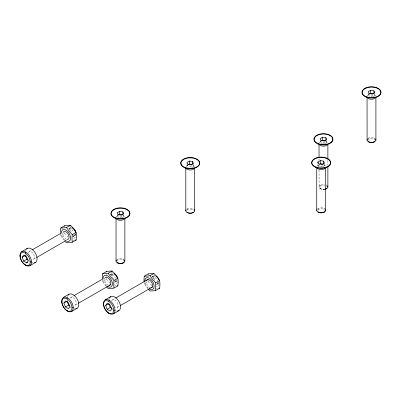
<?xml version="1.0" encoding="UTF-8"?>
<svg xmlns="http://www.w3.org/2000/svg" width="401" height="401" viewBox="0 0 401 401"><rect width="100%" height="100%" fill="white"/><g stroke="black" fill="none" stroke-linecap="round" stroke-linejoin="round"><path stroke-width="0.3" stroke-dasharray="2 1.5" d="M75.548 234.72L75.704 234.324M122.947 260.023L123.583 259.226M192.721 209.718L193.362 208.921M326.309 185.437L326.584 185.092M373.983 138.957L374.619 138.165M323.667 209.297L324.309 208.5M72.947 236.535L75.333 235.046M114.686 282.324L117.077 280.84M156.24 284.845L158.821 283.246M72.756 236.645L75.067 235.307M29.093 251.638L31.679 250.144M70.335 227.838L70.651 227.658L68.506 228.891M64.471 240.64A27.293 21.524 35.1 0 1 62.125 237.678L60.812 235.638L64.666 233.412A27.293 15.759 -60 0 0 64.761 232.645M28.737 261.708L29.764 261.111M33.564 259.282L36.15 257.788M70.832 297.427L73.939 295.637M105.934 286.113A27.293 21.524 35.1 0 1 103.869 283.467L102.556 281.427L106.405 279.201A27.293 15.759 -60 0 0 106.531 278.179M69.448 308.093L70.992 307.201M75.303 305.071L77.889 303.577M116.49 281.281L116.811 281.096M112.576 299.838L115.162 298.344M147.954 288.84A27.293 21.524 35.1 0 1 145.608 285.878L144.3 283.838L148.149 281.612A27.293 15.759 -60 0 0 148.275 280.59M111.709 310.204L112.736 309.612M117.047 307.482L119.633 305.988M158.235 283.687L158.55 283.507M110.059 274.79L112.39 273.447L110.25 274.68A4.426 2.556 60 0 1 115.638 278.705M151.994 277.091L154.134 275.858L151.804 277.196M324.399 189.397L323.141 189.447M321.507 167.417L321.176 167.397A9.579 7.554 24.9 0 1 320.264 167.287M319.306 187.788L320.324 188.706L320.965 188.761M69.568 229.768L70.581 229.923M153.057 277.963L154.064 278.124M111.313 275.557L112.32 275.713M321.908 189.292L320.324 188.706M148.149 281.612L149.914 283.397A27.293 21.524 35.1 0 1 151.934 285.823M64.666 233.412L66.426 235.197A27.293 21.524 35.1 0 1 68.195 237.292M106.405 279.201L108.17 280.986A27.293 21.524 35.1 0 1 110.064 283.246M368.359 138.165L369 138.957M320.324 185.092L320.965 185.889M318.043 208.5L318.685 209.297M187.102 208.921L187.738 209.718M117.964 260.023L117.323 259.226A4.426 2.556 0 0 1 123.809 259.367M322.133 167.423A10.015 5.779 -60 0 0 324.469 166.054L324.234 165.633M192.089 167.423A10.015 5.779 -60 0 0 193.528 166.475L193.287 166.054A9.579 2.025 81.2 0 1 192.961 165.377M121.633 218.054A10.015 5.779 -60 0 0 123.749 216.781L123.508 216.36A9.579 2.025 81.2 0 1 123.107 215.492M324.249 165.658L324.264 165.688A9.579 2.025 81.2 0 1 323.908 164.956M318.103 165.593L317.883 164.52M186.936 163.643L187.177 166.054A9.579 2.025 81.2 0 0 187.818 167.337A9.579 7.554 24.9 0 0 188.129 167.433M117.162 214.55L117.398 216.36A9.579 2.025 81.2 0 0 117.959 217.512M368.198 93.488L368.434 95.293A9.579 2.025 81.2 0 0 369.08 96.581A9.579 7.554 24.9 0 0 369.687 96.756M320.163 140.114L320.399 142.22A9.579 2.025 81.2 0 0 320.965 143.378M319.031 170.089L319.131 187.442M374.78 93.704L374.78 95.704L374.559 95.323A9.579 2.025 81.2 0 1 374.263 94.711M372.374 94.696L372.374 96.496M369.08 93.588L369.08 96.586M327.883 160.415L327.883 165.227M326.75 141.132L326.75 142.631L326.524 142.25A9.579 2.025 81.2 0 1 326.108 141.358M324.469 163.643L324.469 166.039M324.339 141.623L324.339 144.024M322.058 165.032L322.058 167.433M321.046 141.713L321.046 143.513M319.031 158.661L319.031 160.465M319.031 165.277L319.031 167.082M319.041 186.716L319.041 187.082M318.765 165.122L318.765 166.921A9.579 2.025 81.2 0 1 318.118 165.643M193.523 164.465L193.523 166.46M191.112 165.453L191.112 167.252M187.818 164.345L187.818 167.342M123.744 215.568L123.744 216.766M121.338 215.763L121.338 218.159M118.044 215.853L118.044 217.648M316.87 166.415A4.426 2.556 0 0 1 318.665 164.911M323.818 164.966A4.426 2.556 0 0 1 325.517 166.505M318.259 164.886A10.015 5.779 -60 0 1 317.883 165.042M317.818 210.114A3.524 2.035 0 0 1 321.537 208.71A3.524 2.035 0 0 1 324.68 210.525M317.427 208.946A4.426 2.556 0 0 1 324.74 208.791M144.3 283.838A27.293 15.759 -60 0 1 144.144 282.735M148.42 276.67A27.293 15.759 -60 0 1 148.43 277.141M154.355 288.675A27.293 5.769 -21.2 0 1 154.956 288.58M156.39 288.394A27.293 5.769 -21.2 0 1 157.453 288.294M150.32 287.627A4.426 2.556 60 0 1 146.33 281.848M151.849 277.271A4.426 2.556 60 0 1 154.786 277.352A4.426 2.556 60 0 1 157.377 281.116M157.598 282.575A4.426 2.556 60 0 1 156.44 284.71M159.097 283.918A6.571 3.794 60 0 1 156.179 286.74M152.756 274.79A6.571 3.794 60 0 1 154.47 275.397M148.18 288.078A6.571 3.794 60 0 1 144.891 281.993M60.812 235.638A27.293 15.759 -60 0 1 60.661 234.535M72.626 240.229A27.293 5.769 -21.2 0 1 74.711 240.054M66.541 239.342A4.426 2.556 60 0 1 62.897 233.021M74.1 234.69A4.426 2.556 60 0 1 72.696 236.58M68.766 228.73A4.426 2.556 60 0 1 73.764 232.51M75.448 233.668A6.571 3.794 60 0 1 72.691 238.54M69.704 226.67A6.571 3.794 60 0 1 71.829 227.778M64.696 239.878A6.571 3.794 60 0 1 61.403 233.793M111.804 300.925A4.426 2.556 60 0 1 115.202 300.299A4.426 2.556 60 0 1 117.944 305.361A4.426 2.556 60 0 1 115.383 307.542M116.39 310.945A8.115 4.687 60 0 1 115.859 310.78M109.167 299.196A8.115 4.687 60 0 1 109.478 298.138M109.257 303.041A11.975 2.531 -38.8 0 1 109.092 303.246M112.265 308.585A12.516 7.228 0 0 1 112.786 308.93M158.766 282.159A3.524 2.035 60 0 1 157.473 282.765M154.621 280.254A3.524 2.035 60 0 1 154.796 276.51M158.896 283.146A4.426 2.556 60 0 1 156.42 283.512M153.132 278.815A4.426 2.556 60 0 1 154.826 275.733M28.316 252.725A4.426 2.556 60 0 1 33.539 254.184A4.426 2.556 60 0 1 32.19 259.432M32.907 262.745A8.115 4.687 60 0 1 31.844 262.359M26.23 255.562A8.115 4.687 60 0 1 25.99 254.82M25.684 250.996A8.115 4.687 60 0 1 25.99 249.938M25.925 254.635A11.975 2.531 -38.8 0 1 25.519 255.156M29.218 260.675A12.516 7.228 0 0 1 29.549 260.916M71.137 232.054A3.524 2.035 60 0 1 71.709 228.164M75.463 233.532A3.524 2.035 60 0 1 74.641 234.5M75.694 234.364A4.426 2.556 60 0 1 73.167 235.417M69.579 230.039A4.426 2.556 60 0 1 71.132 227.537M116.24 216.961A4.426 2.556 0 0 1 117.683 215.748M122.826 215.588A4.426 2.556 0 0 1 124.716 217.051M117.759 215.507A10.015 5.779 -60 0 1 117.157 215.768M119.688 218.039A9.579 7.554 24.9 0 1 118.801 217.858M116.952 261.252A3.524 2.035 0 0 1 120.094 259.437A3.524 2.035 0 0 1 123.809 260.845M367.121 96.26A4.426 2.556 0 0 1 368.98 94.571M374.384 94.746A4.426 2.556 0 0 1 375.827 96.17M374.785 95.719A10.015 5.779 -60 0 1 373.196 96.741M368.945 94.37A10.015 5.779 -60 0 1 368.193 94.701M367.968 140.395A3.524 2.035 0 0 1 371.125 138.375A3.524 2.035 0 0 1 374.935 139.979M367.928 138.45A4.426 2.556 0 0 1 374.845 138.305M319.241 142.826A4.426 2.556 0 0 1 320.685 141.613M325.552 141.352A4.426 2.556 0 0 1 327.717 142.916M326.75 142.646A10.015 5.779 -60 0 1 324.785 143.854M320.765 141.373A10.015 5.779 -60 0 1 320.163 141.628M322.394 143.849A9.579 7.554 24.9 0 1 321.351 143.603M324.92 189.312A4.426 2.556 0 0 1 319.031 186.896A4.426 2.556 0 0 1 324.92 184.485M326.344 184.961A4.426 2.556 0 0 1 326.81 185.232M324.855 189.192A3.524 2.035 0 0 1 319.933 187.322A3.524 2.035 0 0 1 324.855 185.457M326.359 186.174A3.524 2.035 0 0 1 326.81 186.706M185.929 166.836A4.426 2.556 0 0 1 187.994 165.232M192.871 165.387A4.426 2.556 0 0 1 194.57 166.926M187.989 164.971A10.015 5.779 -60 0 1 186.936 165.463M186.996 210.345A3.524 2.035 0 0 1 190.229 209.121A3.524 2.035 0 0 1 193.462 210.345M186.876 209.061A4.426 2.556 0 0 1 193.588 209.061M70.16 298.239A4.426 2.556 60 0 1 75.488 300.349A4.426 2.556 60 0 1 73.639 305.136M75.182 308.63A8.115 4.687 60 0 1 74.115 308.369M67.969 301.351A8.115 4.687 60 0 1 67.734 300.61M67.428 296.785A8.115 4.687 60 0 1 67.553 296.239M67.669 300.424A11.975 2.531 -38.8 0 1 67.433 300.735M70.701 306.289A12.516 7.228 0 0 1 71.208 306.645M117.027 279.748A3.524 2.035 60 0 1 115.729 280.354M113.448 278.77A3.524 2.035 60 0 1 113.242 274.013M117.262 280.56A4.426 2.556 60 0 1 114.912 281.206M111.348 276.114A4.426 2.556 60 0 1 113.298 273.337M102.556 281.427A27.293 15.759 -60 0 1 102.38 280.098M106.676 274.259A27.293 15.759 -60 0 1 106.691 274.73M106.676 276.184A27.293 15.759 -60 0 1 106.651 276.675M112.761 286.239A27.293 5.769 -21.2 0 1 112.912 286.219M114.781 285.973A27.293 5.769 -21.2 0 1 116.33 285.848M108.285 285.131A4.426 2.556 60 0 1 104.596 279.121M113.293 282.239A4.426 2.556 60 0 1 112.726 281.968M115.854 280.164A4.426 2.556 60 0 1 114.696 282.299M117.292 281.968A6.571 3.794 60 0 1 114.435 284.329M108.1 275.201A6.571 3.794 60 0 1 108.155 274.74M111.448 272.459A6.571 3.794 60 0 1 112.726 272.991M117.192 279.457A6.571 3.794 60 0 1 117.292 280.018M106.435 285.667A6.571 3.794 60 0 1 103.247 280.144M120.024 217.081C120.801 218.019 121.177 216.239 120.024 217.081M189.803 166.776C190.565 167.723 190.926 165.949 189.803 166.776M320.75 166.355C321.517 167.282 321.903 165.568 320.755 166.33M323.026 142.946L323.883 142.997L323.046 142.896M371.06 96.019L371.917 96.07L371.08 95.969"/><path stroke-width="0.6" d="M116.029 218.254L116.039 261.216M185.808 167.949L185.813 210.911M316.75 167.528L316.76 210.49M319.031 144.114L319.031 157.463M367.065 97.187L367.075 140.155M124.871 261.216L124.876 218.435M194.645 210.911L194.655 168.129M325.592 210.49L325.602 167.708M327.873 187.082L327.883 166.43M375.907 140.155L375.912 97.373M25.168 253.101L25.789 252.028M66.912 298.895L67.533 297.818M108.656 301.301L109.278 300.229M22.155 257.277L23.664 255.131L26.677 256.871L28.18 260.755L26.677 262.896L23.664 261.156L22.155 257.277L25.248 255.492M63.899 303.066L65.408 300.92L68.421 302.66L69.924 306.544L68.421 308.685L65.408 306.945L63.899 303.066L66.987 301.281M105.643 305.477L107.147 303.331L110.16 305.071L111.668 308.955L110.16 311.096L107.147 309.356L105.643 305.477L108.731 303.692A11.975 9.444 84.9 0 1 109.959 306.464L110.24 307.572L107.147 309.356M60.616 234.084A27.293 15.759 -60 0 1 60.812 227.984L64.666 225.758L66.426 225.492A27.293 5.769 -21.2 0 1 70.406 225.247A27.293 21.524 35.1 0 1 74.832 230.344L76.145 232.385A27.293 15.759 -60 0 1 76.145 240.039L72.29 242.264L70.526 242.53A27.293 5.769 -21.2 0 1 66.551 242.775A27.293 21.524 35.1 0 1 64.756 240.956M21.729 251.627L27.228 248.455M60.812 227.984L62.125 227.974A27.293 5.769 -21.2 0 0 66.551 227.472L70.406 225.247M32.195 249.848L60.12 233.723M189.347 161.052L186.936 162.445L187.818 164.345L191.112 164.856L193.523 163.463L192.64 161.563L189.347 161.052L189.347 164.049L190.229 164.29A9.579 7.554 24.9 0 0 192.335 164.555M23.664 261.156L26.752 259.372L26.456 258.269A11.975 9.444 84.9 0 0 25.338 255.663M72.29 242.264A27.293 15.759 -60 0 1 72.29 234.61L76.145 232.385M26.677 262.896L27.704 262.304M36.666 257.492L64.591 241.367M119.573 211.362L117.162 212.751L118.044 214.65L121.338 215.162L123.744 213.768L122.861 211.868L119.573 211.362L119.573 214.36A10.015 5.779 -60 0 1 118.521 215.101M29.849 265.688L35.428 262.465M370.609 90.295L368.198 91.689L369.08 93.588L372.374 94.095L374.78 92.706L373.902 90.806L370.609 90.295L370.609 93.293A10.015 5.779 -60 0 1 369.557 94.034M322.574 137.222L320.163 138.616L321.046 140.515L324.339 141.022L326.75 139.633L325.868 137.733L322.574 137.222L322.574 140.22A10.015 5.779 -60 0 1 321.522 140.962M102.34 279.642A27.293 15.759 -60 0 1 102.556 273.773L106.405 271.547L108.17 271.282A27.293 5.769 -21.2 0 1 112.145 271.036A27.293 21.524 35.1 0 1 116.576 276.134L117.884 278.179A27.293 15.759 -60 0 1 117.884 285.828L114.034 288.053L112.27 288.319A27.293 5.769 -21.2 0 1 108.295 288.565A27.293 21.524 35.1 0 1 106.496 286.745M63.473 297.417L68.967 294.244M102.556 273.773L103.869 273.768A27.293 5.769 -21.2 0 0 108.295 273.261L112.145 271.036M73.939 295.637L101.864 279.512M65.408 306.945L68.496 305.166A12.516 7.228 0 0 1 69.954 305.838M317.883 162.024L320.294 160.631L323.587 161.142L324.469 163.042L322.058 164.435L318.765 163.924L317.883 162.024L317.883 163.222M114.034 288.053A27.293 15.759 -60 0 1 114.034 280.399L117.884 278.179M78.411 303.281L110.992 284.469M71.589 311.477L77.172 308.254M144.084 282.053A27.293 15.759 -60 0 1 144.3 276.184L148.149 273.958L149.914 273.693A27.293 5.769 -21.2 0 1 153.889 273.447A27.293 21.524 35.1 0 1 158.315 278.545L159.628 280.585A27.293 15.759 -60 0 1 159.628 288.239L155.778 290.464L154.014 290.73A27.293 5.769 -21.2 0 1 150.039 290.976A27.293 21.524 35.1 0 1 148.24 289.156M105.217 299.828L110.711 296.655M144.3 276.184L145.608 276.174A27.293 5.769 -21.2 0 0 150.039 275.667L153.889 273.447M115.678 298.048L148.26 279.236M155.778 290.464A27.293 15.759 -60 0 1 155.778 282.81L159.628 280.585M120.15 305.687L152.731 286.88M113.333 313.888L118.912 310.665M373.983 141.834L374.619 141.779M325.948 188.761L326.584 188.706M192.721 212.59L193.362 212.535M323.828 212.159L324.309 212.114M122.947 262.901L123.583 262.84M75.177 240.034L76.145 240.039M117.252 285.823L117.884 285.828M158.996 288.229L159.628 288.239M30.291 261.968L31.529 261.968M72.035 307.762L73.273 307.762M113.774 310.168L115.017 310.168M368.359 141.779L369 141.834M318.043 212.114L318.605 212.164M187.102 212.535L187.738 212.59M117.323 262.84L117.964 262.901M321.176 163.869L320.294 163.628A10.015 5.779 -60 0 1 319.467 164.23M370.609 93.293L371.491 93.528A9.579 7.554 24.9 0 0 373.592 93.794M322.574 140.22L323.457 140.46A9.579 7.554 24.9 0 0 325.406 140.721M119.573 214.36L120.455 214.595A9.579 7.554 24.9 0 0 122.11 214.841M25.168 264.926L25.789 265.287M108.656 313.126L109.278 313.482M66.912 310.715L67.533 311.076M155.778 282.81L154.014 281.026A27.293 21.524 35.1 0 1 150.039 275.667M72.29 234.61L70.526 232.826A27.293 21.524 35.1 0 1 66.551 227.472M114.034 280.399L112.27 278.615A27.293 21.524 35.1 0 1 108.295 273.261M156.184 276.159L156.415 276.484M114.491 273.813L114.676 274.078M72.792 228.089L73.002 228.385M68.2 304.063L68.496 305.166M327.878 144.3L327.883 159.212M373.902 90.806L373.902 93.804M325.868 137.733L325.868 140.731M323.587 161.142L323.587 163.538M320.294 160.631L320.294 163.628M192.64 161.563L192.64 163.959M122.861 211.868L122.861 214.866M103.533 303.542L103.533 304.259M61.794 301.131L61.794 301.848M20.05 255.342L20.05 256.059M325.391 167.798A4.426 2.556 0 0 1 321.256 169.573A4.426 2.556 0 0 1 317.011 167.884M323.432 164.134A9.579 7.554 24.9 0 1 321.176 163.879M324.409 211.543A3.524 2.035 0 0 1 321.517 212.756A3.524 2.035 0 0 1 318.274 211.883M325.452 209.643A4.426 2.556 0 0 1 321.011 212.861A4.426 2.556 0 0 1 316.996 209.462M148.149 273.958A27.293 15.759 -60 0 1 148.215 274.394M146.45 280.926A4.426 2.556 60 0 1 151.443 282.003A4.426 2.556 60 0 1 150.896 287.697M144.831 281.467A6.571 3.794 60 0 1 149.317 278.214A6.571 3.794 60 0 1 154.104 286.499A6.571 3.794 60 0 1 149.042 288.76M64.666 225.758A27.293 15.759 -60 0 1 64.761 226.415M63.062 232.445A4.426 2.556 60 0 1 68.185 234.179A4.426 2.556 60 0 1 67.127 239.482M61.348 233.267A6.571 3.794 60 0 1 65.98 230.094A6.571 3.794 60 0 1 70.601 238.62A6.571 3.794 60 0 1 65.127 240.244M109.714 297.672A8.115 4.687 60 0 1 118.871 301.316A8.115 4.687 60 0 1 117.448 311.071M110.255 307.562A12.516 7.228 0 0 1 111.699 308.249M156.555 276.685A3.524 2.035 60 0 1 158.871 279.838M155.718 275.928A4.426 2.556 60 0 1 159.177 280.434M26.521 249.061A8.115 4.687 60 0 1 35.383 253.116A8.115 4.687 60 0 1 34.466 262.82M26.767 259.362A12.516 7.228 0 0 1 28.311 260.104M73.293 228.625A3.524 2.035 60 0 1 75.383 231.638M72.466 227.833A4.426 2.556 60 0 1 75.694 232.234M124.756 218.345A4.426 2.556 0 0 1 120.049 220.289A4.426 2.556 0 0 1 116.034 217.883M123.533 262.449A3.524 2.035 0 0 1 120.455 263.492A3.524 2.035 0 0 1 117.373 262.449M124.51 260.013A4.426 2.556 0 0 1 120.455 263.592A4.426 2.556 0 0 1 116.395 260.013M375.792 97.278A4.426 2.556 0 0 1 371.411 99.232A4.426 2.556 0 0 1 367.151 97.187M374.569 141.383A3.524 2.035 0 0 1 371.491 142.43A3.524 2.035 0 0 1 368.409 141.383M375.547 138.946A4.426 2.556 0 0 1 371.491 142.525A4.426 2.556 0 0 1 367.431 138.946M327.672 144.385A4.426 2.556 0 0 1 323.216 146.159A4.426 2.556 0 0 1 319.116 144.114M326.158 188.625A3.524 2.035 0 0 1 325.452 189.001M327.512 185.874A4.426 2.556 0 0 1 325.527 189.157M194.445 168.22A4.426 2.556 0 0 1 189.828 169.984A4.426 2.556 0 0 1 185.838 167.763M189.352 164.069A10.015 5.779 -60 0 1 188.6 164.605M193.132 212.304A3.524 2.035 0 0 1 187.327 212.304M194.29 209.708A4.426 2.556 0 0 1 190.229 213.282A4.426 2.556 0 0 1 186.174 209.708M67.969 295.261A8.115 4.687 60 0 1 77.127 298.905A8.115 4.687 60 0 1 75.704 308.66M66.987 301.286A11.975 9.444 84.9 0 1 68.215 304.053M114.811 274.274A3.524 2.035 60 0 1 117.127 277.427M113.974 273.517A4.426 2.556 60 0 1 117.433 278.023M106.405 271.547A27.293 15.759 -60 0 1 106.476 271.983M104.706 278.515A4.426 2.556 60 0 1 109.699 279.597A4.426 2.556 60 0 1 109.152 285.286M103.087 279.056A6.571 3.794 60 0 1 107.578 275.803A6.571 3.794 60 0 1 112.36 284.088A6.571 3.794 60 0 1 107.298 286.349M315.873 167.057A9.459 5.464 0 0 0 330.609 162.921A9.459 5.464 0 0 0 317.041 157.618A9.459 5.464 0 0 0 315.873 167.057M315.873 167.428A9.459 5.464 0 0 0 330.609 163.297A9.459 5.464 0 0 0 317.041 157.994A9.459 5.464 0 0 0 315.873 167.428M103.608 304.63A8.115 4.687 60 0 0 112.892 314.088A8.115 4.687 60 0 0 111.328 301.848A8.115 4.687 60 0 0 103.608 304.63M103.598 305.226A7.238 4.18 60 0 0 111.884 313.667A7.238 4.18 60 0 0 110.486 302.75A7.238 4.18 60 0 0 103.598 305.226M20.12 256.429A8.115 4.687 60 0 0 29.408 265.888A8.115 4.687 60 0 0 27.839 253.648A8.115 4.687 60 0 0 20.12 256.429M20.115 257.026A7.238 4.18 60 0 0 28.396 265.467A7.238 4.18 60 0 0 26.997 254.55A7.238 4.18 60 0 0 20.115 257.026M115.152 217.783A9.459 5.464 0 0 0 129.889 213.648A9.459 5.464 0 0 0 116.32 208.35A9.459 5.464 0 0 0 115.152 217.783M115.152 218.159A9.459 5.464 0 0 0 129.889 214.024A9.459 5.464 0 0 0 116.32 208.72A9.459 5.464 0 0 0 115.152 218.159M366.188 96.721A9.459 5.464 0 0 0 380.925 92.586A9.459 5.464 0 0 0 367.356 87.283A9.459 5.464 0 0 0 366.188 96.721M366.188 97.092A9.459 5.464 0 0 0 380.925 92.957A9.459 5.464 0 0 0 367.356 87.659A9.459 5.464 0 0 0 366.188 97.092M318.153 143.648A9.459 5.464 0 0 0 332.89 139.513A9.459 5.464 0 0 0 319.321 134.21A9.459 5.464 0 0 0 318.153 143.648M318.153 144.019A9.459 5.464 0 0 0 332.89 139.889A9.459 5.464 0 0 0 319.321 134.586A9.459 5.464 0 0 0 318.153 144.019M184.926 167.478A9.459 5.464 0 0 0 199.668 163.342A9.459 5.464 0 0 0 186.099 158.039A9.459 5.464 0 0 0 184.926 167.478M184.926 167.849A9.459 5.464 0 0 0 199.668 163.718A9.459 5.464 0 0 0 186.099 158.415A9.459 5.464 0 0 0 184.926 167.849M61.864 302.219A8.115 4.687 60 0 0 71.152 311.682A8.115 4.687 60 0 0 69.584 299.442A8.115 4.687 60 0 0 61.864 302.219M61.859 302.82A7.238 4.18 60 0 0 70.14 311.256A7.238 4.18 60 0 0 68.741 300.339A7.238 4.18 60 0 0 61.859 302.82"/></g></svg>
